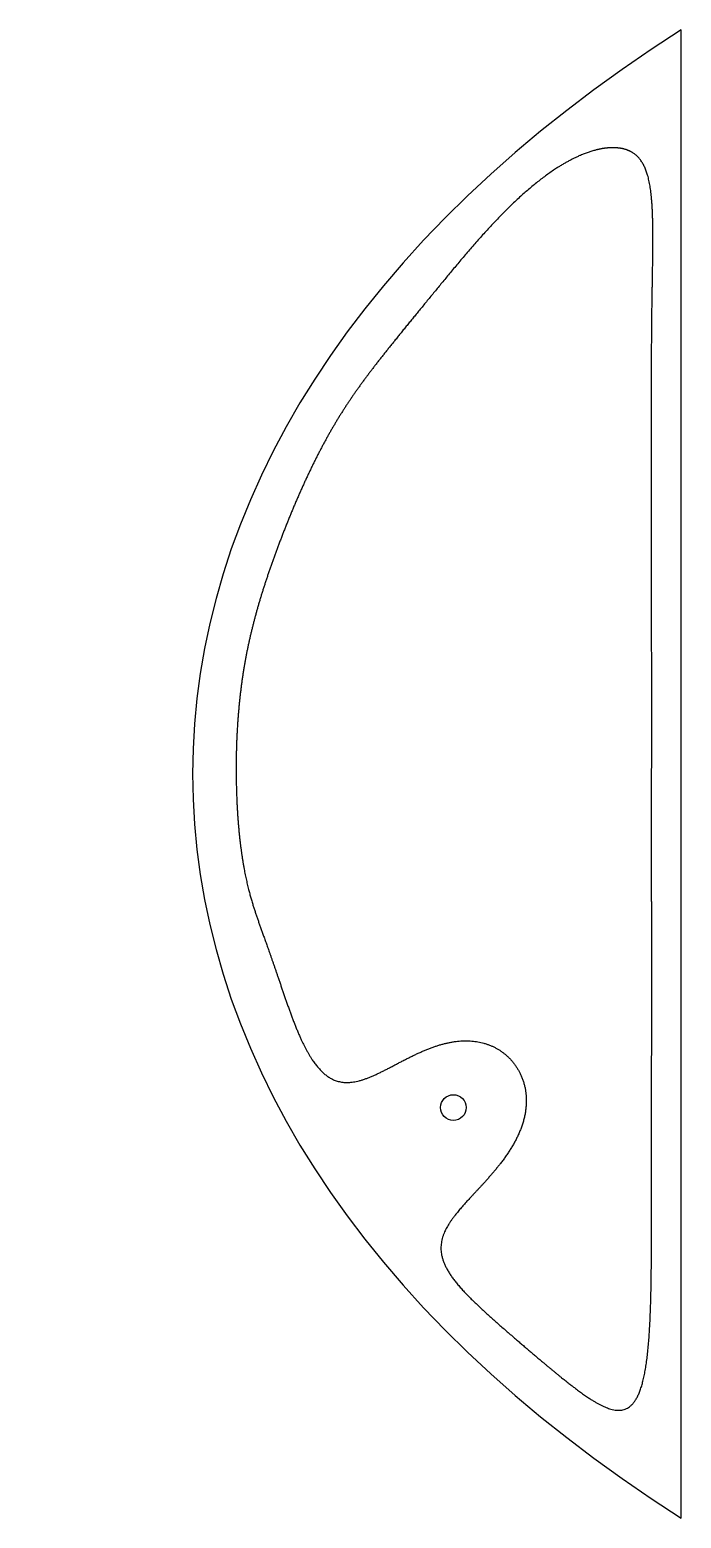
# Model space of a CAD drawing. Header units: inches. Extents: x -18.5 to -12.2, y -7.3 to 7.3.
import ezdxf

# ---------------------------------------------------------------- set-up
doc = ezdxf.new("R2010")
doc.units = ezdxf.units.IN
doc.layers.get('0').update_dxf_attribs({"linetype": 'CONTINUOUS'})

msp = doc.modelspace()

# ---------------------------------------------------------------- linework, layer by layer
msp.add_line((-12.182, -7.252), (-12.182, 7.252))
msp.add_circle((-14.4, -3.25), 0.125)
msp.add_ellipse((0, 0), major_axis=(16.938, 0), ratio=0.616218, start_param=2.373452, end_param=3.909733)
msp.add_open_spline([(-12.9, 6.1), (-12.853, 6.104), (-12.765, 6.104), (-12.653, 6.075), (-12.55, 5.985), (-12.485, 5.794), (-12.459, 5.54), (-12.455, 5.237), (-12.46, 4.901), (-12.467, 4.545), (-12.47, 4.183), (-12.471, 3.824), (-12.471, 3.473), (-12.471, 3.121), (-12.471, 2.759), (-12.471, 2.373), (-12.471, 1.956), (-12.47, 1.508), (-12.469, 1.044), (-12.469, 0.591), (-12.469, 0.177), (-12.47, -0.177), (-12.47, -0.47), (-12.47, -0.72), (-12.47, -1.002), (-12.469, -1.363), (-12.469, -1.787), (-12.469, -2.234), (-12.469, -2.65), (-12.47, -2.992), (-12.471, -3.249), (-12.471, -3.458), (-12.471, -3.683), (-12.47, -3.982), (-12.47, -4.387), (-12.471, -4.847), (-12.479, -5.301), (-12.505, -5.699), (-12.56, -6.001), (-12.653, -6.181), (-12.793, -6.23), (-12.983, -6.157), (-13.22, -5.989), (-13.496, -5.761), (-13.793, -5.507), (-14.083, -5.256), (-14.331, -5.023), (-14.496, -4.809), (-14.551, -4.609), (-14.484, -4.412), (-14.312, -4.204), (-14.086, -3.975), (-13.864, -3.717), (-13.707, -3.435), (-13.66, -3.142), (-13.738, -2.873), (-13.923, -2.671), (-14.182, -2.575), (-14.475, -2.601), (-14.77, -2.723), (-15.048, -2.881), (-15.297, -3.005), (-15.51, -3.032), (-15.688, -2.928), (-15.836, -2.708), (-15.959, -2.417), (-16.063, -2.11), (-16.156, -1.833), (-16.239, -1.601), (-16.313, -1.398), (-16.379, -1.196), (-16.435, -0.966), (-16.477, -0.692), (-16.506, -0.38), (-16.518, -0.041), (-16.515, 0.307), (-16.493, 0.645), (-16.455, 0.965), (-16.399, 1.267), (-16.327, 1.557), (-16.241, 1.843), (-16.141, 2.131), (-16.03, 2.424), (-15.908, 2.718), (-15.776, 3.005), (-15.636, 3.277), (-15.486, 3.531), (-15.326, 3.767), (-15.154, 3.995), (-14.967, 4.229), (-14.762, 4.48), (-14.536, 4.757), (-14.29, 5.056), (-14.022, 5.363), (-13.737, 5.65), (-13.442, 5.889), (-13.21, 6.021), (-13.046, 6.077), (-12.947, 6.096), (-12.9, 6.1)], degree=5)

doc.saveas('drawing.dxf')
